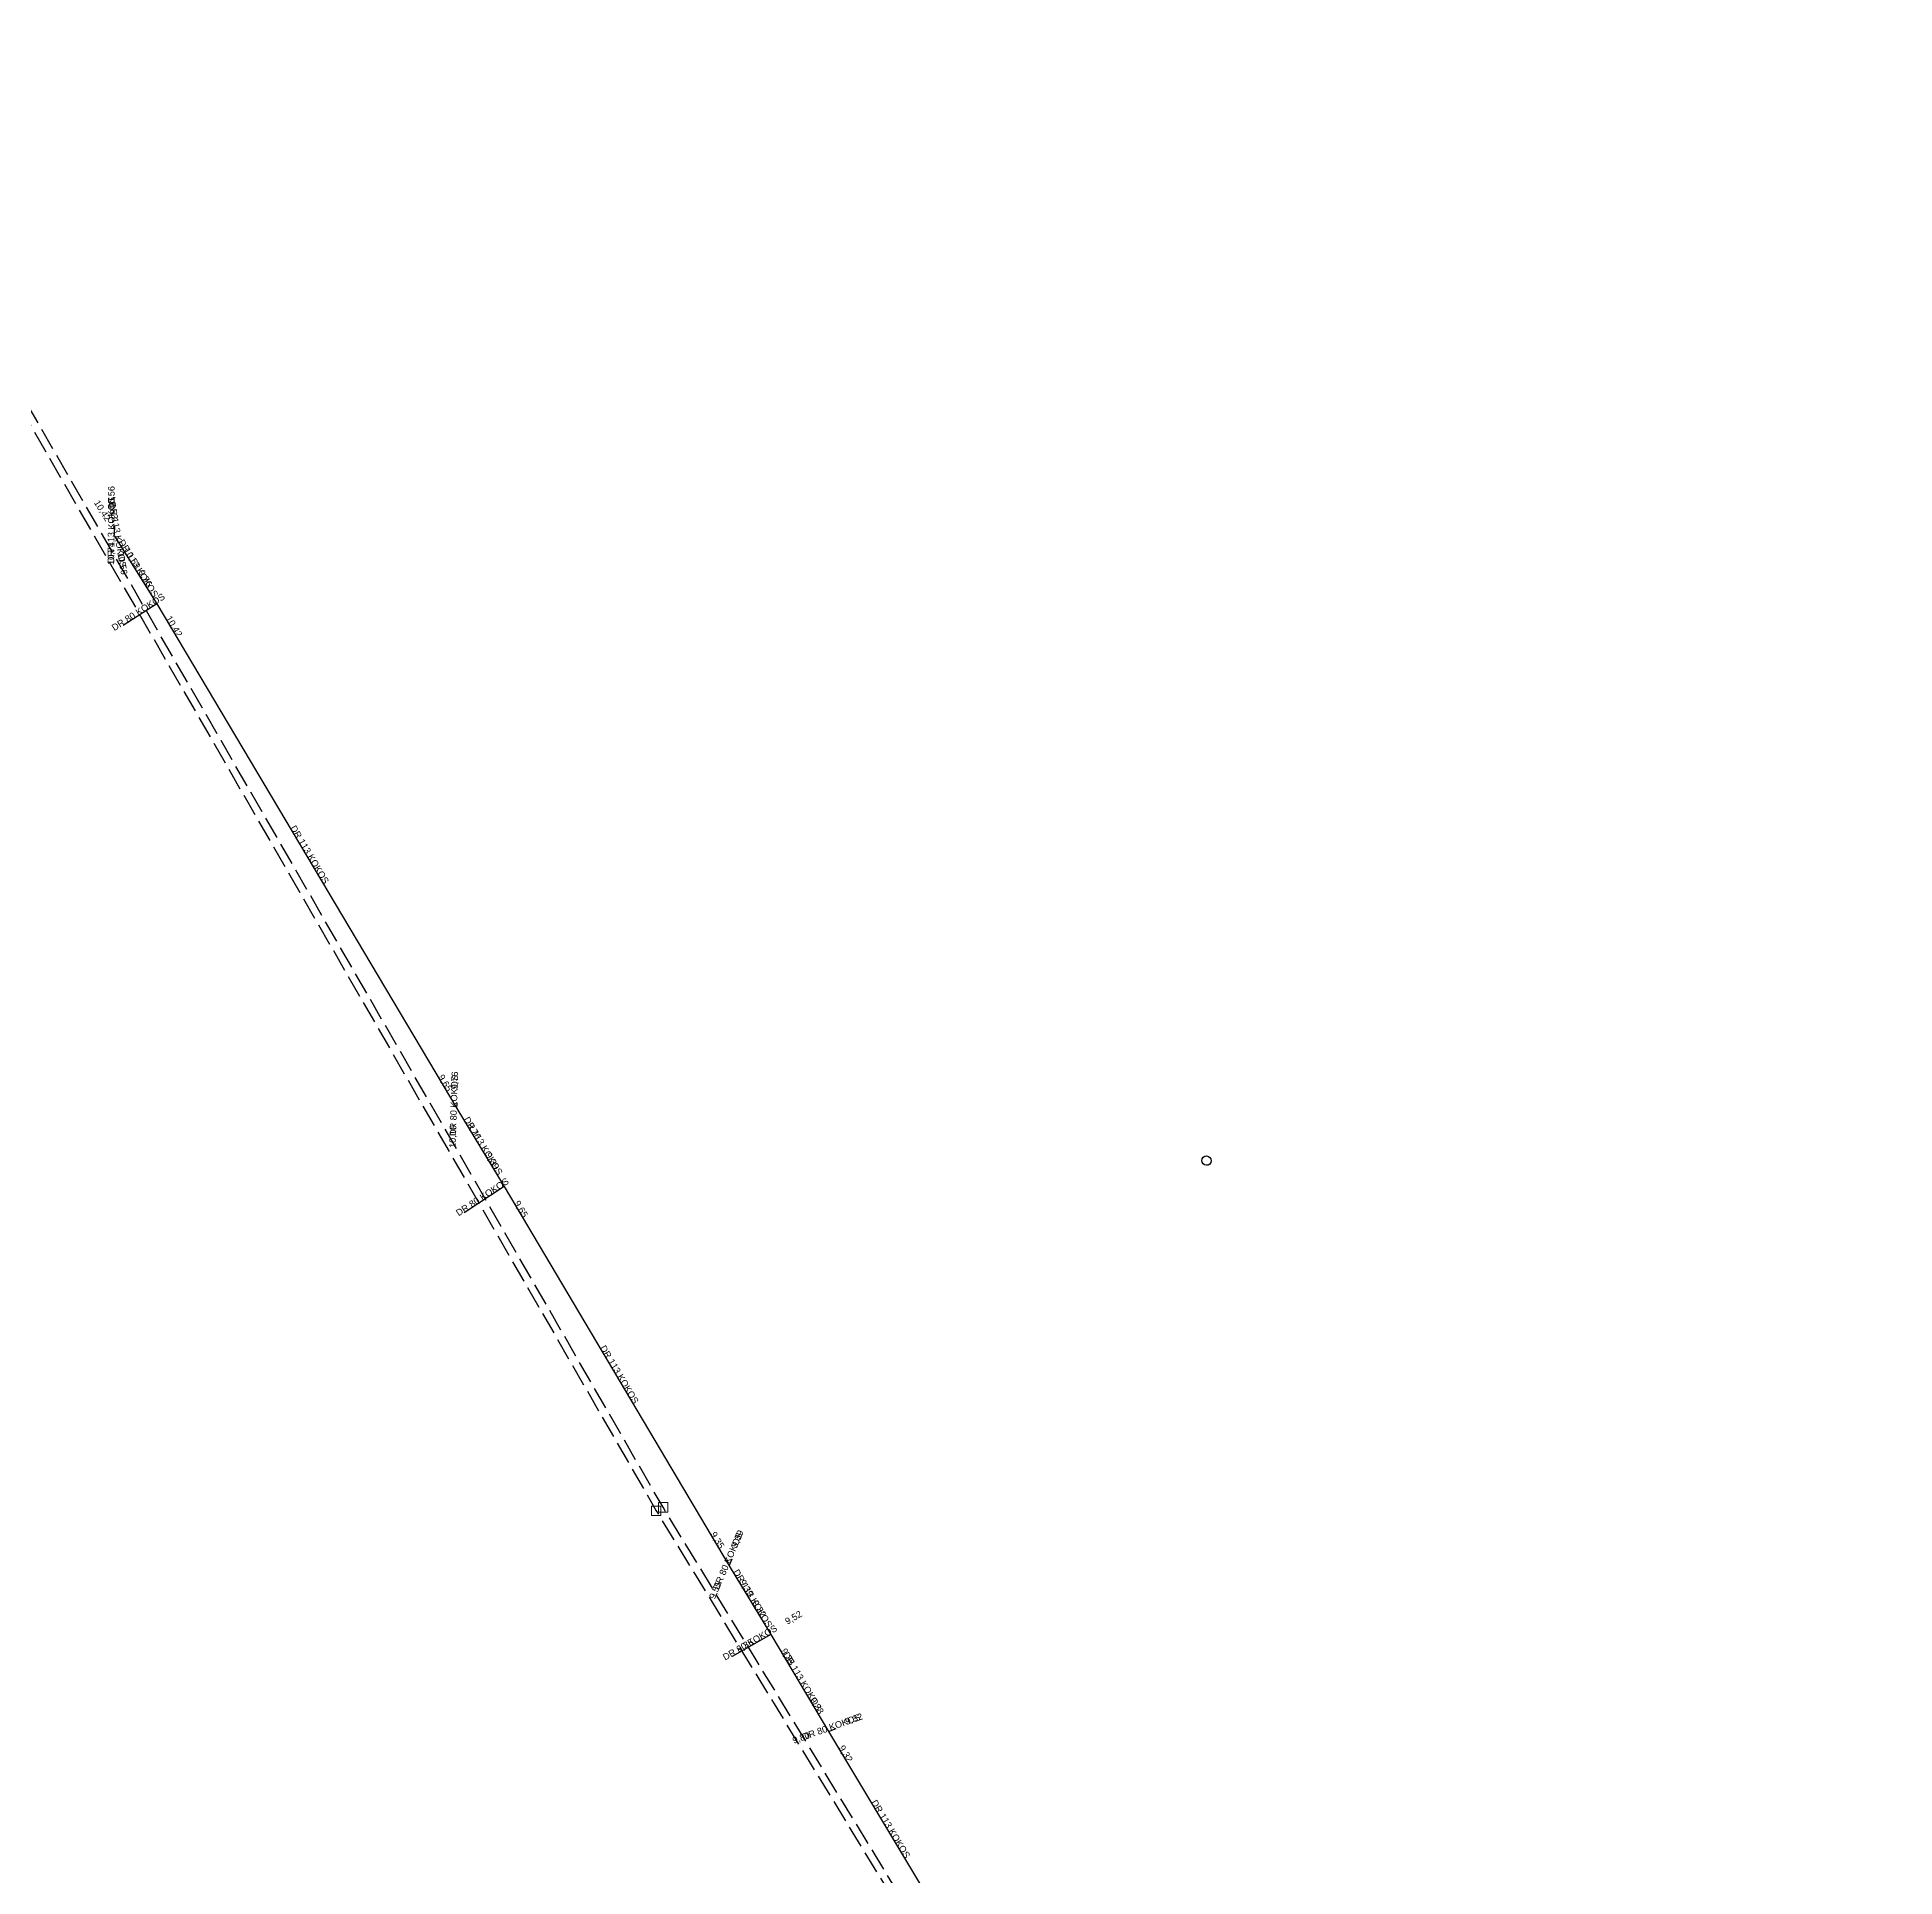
# Model space of a CAD drawing. Header units: metres. Extents: x 119005 to 120452, y 6146783 to 6149515.
# Drawn here: x 119353.5 to 119552.3, y 6148246.9 to 6148443.7 of the extents above; entities that cross this region are included whole.
import ezdxf
from ezdxf.enums import TextEntityAlignment as Align

# ---------------------------------------------------------------- set-up
doc = ezdxf.new("R2010")
doc.units = ezdxf.units.M
doc.header["$LTSCALE"] = 0.4
for name, pattern in [('dränledning', [0]), ('Heldragen__skalber__', [0]), ('Streckad', [8, 6, -2])]:
    doc.linetypes.add(name, pattern=pattern)
for name, color, linetype in [('DR_LINE', 83, 'dränledning'), ('DR_TEXT', 7, 'Continuous'), ('DRG_POINT', 7, 'Continuous'), ('P_POINT', 243, 'Continuous'), ('V_LINE', 173, 'Streckad'), ('VPL_POINT', 173, 'Continuous')]:
    doc.layers.add(name, color=color, linetype=linetype)
doc.styles.add('Standard_CAD', font='ARIAL.TTF', dxfattribs={"height": 0.2})

# ---------------------------------------------------------------- blocks, each defined once
blk = doc.blocks.new('Rektangel')
at = {"color": 0, "linetype": 'Heldragen__skalber__', "lineweight": 0, "flags": 128}
blk.add_lwpolyline([(-0.5, -0.5), (-0.5, 0.5), (0.5, 0.5), (0.5, -0.5), (-0.5, -0.5)], dxfattribs=at)
blk = doc.blocks.new('Cirkel')
blk.add_ellipse((0, 0), major_axis=(0.5, 0), ratio=1)

msp = doc.modelspace()

# ---------------------------------------------------------------- linework, layer by layer
at = {"layer": 'DR_LINE', "flags": 128}
for points in [[(119361.79, 6148391.46), (119361.78, 6148390.47)], [(119361.81, 6148390.33), (119361.78, 6148390.47)], [(119361.81, 6148390.33), (119366.34, 6148383.07)], [(119366.34, 6148383.07), (119362.73, 6148380.77)], [(119366.34, 6148383.07), (119398.44, 6148329.1)], [(119398.44, 6148329.1), (119398.46, 6148329.71)], [(119398.44, 6148329.1), (119403.48, 6148320.76)], [(119403.48, 6148320.76), (119399.23, 6148317.96)], [(119403.48, 6148320.76), (119427.58, 6148280.19)], [(119427.58, 6148280.19), (119427.9, 6148280.93)], [(119427.58, 6148280.19), (119432.02, 6148272.86)], [(119432.02, 6148272.86), (119427.9, 6148270.49)], [(119432.02, 6148272.86), (119438.2, 6148262.49)], [(119438.2, 6148262.49), (119439.01, 6148262.78)], [(119438.2, 6148262.49), (119450.92, 6148241.26)]]:
    msp.add_lwpolyline(points, dxfattribs=at)
at = {"layer": 'V_LINE', "flags": 128}
for points in [[(119004.61, 6149515.04), (119028.7, 6149480.24), (119038.78, 6149436.47), (119050.06, 6149383.53), (119055.3, 6149361.6), (119056.56, 6149357.25), (119070.32, 6149311.29), (119078.19, 6149308.94), (119086.24, 6149309.07), (119091.29, 6149309.92), (119121.41, 6149315.9), (119122.59, 6149315.18), (119149.3, 6149214.29), (119135.75, 6149185.6), (119182.93, 6149075.31), (119258.92, 6148953.78), (119287.27, 6148934.4), (119314.13, 6148864.87), (119344.54, 6148730.83), (119317.87, 6148631.05), (119276.53, 6148558.1), (119273.82, 6148551.46), (119273.83, 6148549.58), (119277, 6148540.63), (119346, 6148414.01), (119346.29, 6148413.49), (119419.77, 6148286.07), (119566.38, 6148045.9), (119594.94, 6147999.31), (119603.58, 6147985.48), (119645.01, 6147923.87), (119686.24, 6147863.43), (119757.09, 6147760.23), (119760.04, 6147755.94), (119843.7, 6147634.12), (119865.01, 6147598.47), (119885.58, 6147564.18), (119895.8, 6147547.1), (119916.25, 6147512.95), (119945.2, 6147465.62), (120033.72, 6147346.13), (120104.42, 6147250.61), (120314.14, 6146966.06), (120450.37, 6146783.1), (120450.7, 6146782.65)], [(120451.65, 6146782.97), (120451.59, 6146783.06), (120450.84, 6146783.97), (120314.65, 6146966.6), (120104.98, 6147251.13), (120034.35, 6147346.46), (119945.74, 6147466.1), (119916.87, 6147513.29), (119896.5, 6147547.53), (119886.39, 6147564.5), (119865.75, 6147598.85), (119844.61, 6147634.07), (119760.63, 6147756.44), (119757.68, 6147760.65), (119686.93, 6147863.84), (119686.58, 6147864.23), (119645.61, 6147924.26), (119604.28, 6147985.55), (119595.57, 6147999.54), (119567.1, 6148046.18), (119420.5, 6148286.45), (119346.95, 6148414), (119346.61, 6148414.37), (119277.36, 6148540.77), (119274.22, 6148549.52), (119274.2, 6148551.51), (119276.88, 6148557.91), (119318.43, 6148630.77), (119344.9, 6148730.82), (119314.46, 6148864.98), (119287.55, 6148934.64), (119259.2, 6148954.09), (119183.79, 6149075.68), (119137.3, 6149184.14)]]:
    msp.add_lwpolyline(points, dxfattribs=at)

# ---------------------------------------------------------------- block references
at = {"layer": 'DRG_POINT', "xscale": 0.009999999776482582, "yscale": 0.009999999776482582}
for p in [(119361.81, 6148390.33), (119366.34, 6148383.07), (119398.44, 6148329.1), (119403.48, 6148320.76), (119427.58, 6148280.19), (119432.02, 6148272.86), (119438.2, 6148262.49)]:
    msp.add_blockref('Rektangel', p, dxfattribs=at)
at = {"layer": 'P_POINT', "rotation": 358.22778192}
msp.add_blockref('Cirkel', (119478.64, 6148323.53), dxfattribs=at)
at = {"layer": 'VPL_POINT'}
for p in [(119419.77, 6148286.07), (119420.5, 6148286.45)]:
    msp.add_blockref('Rektangel', p, dxfattribs=at)

# ---------------------------------------------------------------- texts
at = {"layer": 'DR_TEXT', "style": 'Standard_CAD'}
for s, rotation, p in [('DR 113 KOKOS', 89.6401, (119361.79, 6148390.97)), ('10,56', 89.6401, (119361.81, 6148394.46)), ('10,53', -80.2954, (119361.3, 6148393.29)), ('10,42', -57.9871, (119360.22, 6148392.87)), ('DR 113 KOKOS', -80.2954, (119361.8, 6148390.4)), ('10,74', 89.6401, (119361.77, 6148388.46)), ('10,56', -80.2954, (119362.31, 6148387.37)), ('DR 113 KOKOS', -57.9871, (119364.07, 6148386.7)), ('10,53', -57.9871, (119363.4, 6148387.78)), ('9,76', -59.2601, (119364.81, 6148385.65)), ('DR 80 KOKOS', 32.5751, (119364.53, 6148381.92)), ('10,42', -59.2601, (119367.88, 6148380.5)), ('DR 113 KOKOS', -59.2601, (119382.39, 6148356.09)), ('9,76', 88.1752, (119398.54, 6148332.1)), ('9,65', -58.8865, (119396.89, 6148331.67)), ('DR 80 KOKOS', 88.1752, (119398.45, 6148329.41)), ('10,10', 88.1752, (119398.34, 6148326.1)), ('DR 113 KOKOS', -58.8865, (119400.96, 6148324.93)), ('9,76', -58.8865, (119399.99, 6148326.53)), ('9,39', -59.2781, (119401.94, 6148323.34)), ('DR 80 KOKOS', 33.3651, (119401.35, 6148319.36)), ('9,65', -59.2781, (119405.01, 6148318.18)), ('DR 113 KOKOS', -59.2781, (119415.53, 6148300.48)), ('9,35', -58.7953, (119426.03, 6148282.76)), ('DR 80 KOKOS', 66.7509, (119427.74, 6148280.56)), ('9,39', 66.7509, (119428.77, 6148282.95)), ('DR 113 KOKOS', -58.7953, (119429.8, 6148276.53)), ('9,55', 66.7509, (119426.4, 6148277.44)), ('9,39', -58.7953, (119429.14, 6148277.63)), ('9,32', -59.2111, (119430.49, 6148275.44)), ('9,52', 29.9626, (119434.62, 6148274.36)), ('DR 80 KOKOS', 29.9626, (119429.96, 6148271.68)), ('9,35', 29.9626, (119429.42, 6148271.37)), ('9,35', -59.2111, (119433.56, 6148270.29)), ('DR 113 KOKOS', -59.2111, (119435.11, 6148267.68)), ('9,28', -59.0728, (119436.66, 6148265.06)), ('DR 80 KOKOS', 19.563, (119438.61, 6148262.63)), ('9,32', 19.563, (119441.03, 6148263.49)), ('9,80', 19.563, (119435.38, 6148261.48)), ('9,32', -59.0728, (119439.75, 6148259.92)), ('DR 113 KOKOS', -59.0728, (119444.56, 6148251.87))]:
    msp.add_text(s, height=0.7, rotation=rotation, dxfattribs=at).set_placement(p, align=Align.CENTER)

doc.saveas('drawing.dxf')
